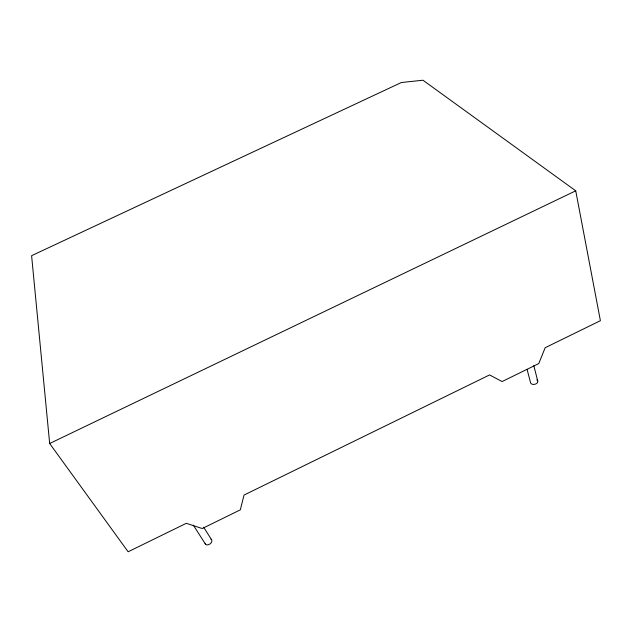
<?xml version="1.0" encoding="UTF-8"?>
<svg xmlns="http://www.w3.org/2000/svg" width="632" height="632" viewBox="0 0 632 632"><rect width="100%" height="100%" fill="white"/><g stroke="black" fill="none" stroke-linecap="round" stroke-linejoin="round"><path stroke-width="0.95" d="M49.667 443.506L575.728 190.817L600.4 320.693L545.179 347.711L538.78 363.574L502.077 381.562L489.579 374.918L244.039 495.061L240.326 509.85L202.224 528.526L186.29 523.32L128.13 551.776L49.667 443.506L31.6 255.683L401.36 82.516L422.974 80.225L575.728 190.817M193.297 525.121L205.432 544.097M203.662 527.214L211.483 539.617M527.135 369.594L530.619 382.897A3.697 2.465 -11.8 0 0 535.928 383.893A3.697 2.465 -11.8 0 0 536.789 379.872M533.811 365.644L537.706 380.891M210.977 539.167A3.768 2.575 -35.5 0 1 210.037 543.907A3.768 2.575 -35.5 0 1 205.131 543.496"/></g></svg>
